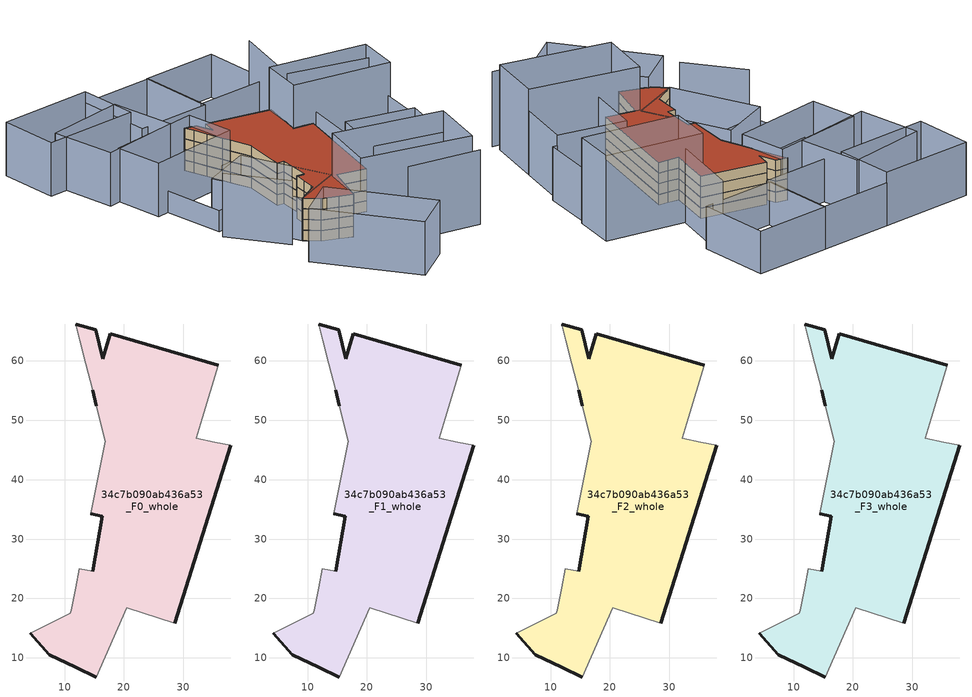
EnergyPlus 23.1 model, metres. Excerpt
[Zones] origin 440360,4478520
34c7b090ab436a53_F0_whole
 floor ground (EU_floor_Construction): 28.53,15.82 37.94,45.78 35.29,46.28 32.13,47 33.14,50.34 35.91,59.3 17.66,64.54 16.47,60.38 15.23,65.25 11.87,66.21 12.58,63.47 13.59,59.51 14.74,55.03 15.32,52.46 16.88,46.51 14.38,34.24 16.34,33.81 14.78,24.57 12.49,25.04 11.87,21.79 11.11,18.06 11,17.5 4.27,14.17 7.45,10.49 11.86,8.41 15.31,6.78 20.43,18.41 z0
 wall outside (EU_wall_Construction): 15.31,6.78 11.86,8.41 7.45,10.49 4.27,14.17 / 14.78,24.57 16.34,33.81 14.38,34.24 / 15.32,52.46 14.74,55.03 / 11.87,66.21 15.23,65.25 16.47,60.38 17.66,64.54 35.91,59.3 / 37.94,45.78 28.53,15.82 z0:3
 wall adiabatic (EU_wall_Construction): 4.27,14.17 11,17.5 11.11,18.06 11.87,21.79 12.49,25.04 14.78,24.57 / 14.38,34.24 16.88,46.51 15.32,52.46 / 14.74,55.03 13.59,59.51 12.58,63.47 11.87,66.21 / 35.91,59.3 33.14,50.34 32.13,47 35.29,46.28 37.94,45.78 / 28.53,15.82 20.43,18.41 15.31,6.78 z0:3
34c7b090ab436a53_F1_whole
 floor to 34c7b090ab436a53_F0_whole (EU_floor_Construction): 28.53,15.82 37.94,45.78 35.29,46.28 32.13,47 33.14,50.34 35.91,59.3 17.66,64.54 16.47,60.38 15.23,65.25 11.87,66.21 12.58,63.47 13.59,59.51 14.74,55.03 15.32,52.46 16.88,46.51 14.38,34.24 16.34,33.81 14.78,24.57 12.49,25.04 11.87,21.79 11.11,18.06 11,17.5 4.27,14.17 7.44,10.49 11.86,8.41 15.31,6.78 20.43,18.41 z3
 wall outside (EU_wall_Construction): 15.31,6.78 11.86,8.41 7.45,10.49 4.27,14.17 / 14.78,24.57 16.34,33.81 14.38,34.24 / 15.32,52.46 14.74,55.03 / 11.87,66.21 15.23,65.25 16.47,60.38 17.66,64.54 35.91,59.3 / 37.94,45.78 28.53,15.82 z3:6
 wall adiabatic (EU_wall_Construction): 4.27,14.17 11,17.5 11.11,18.06 11.87,21.79 12.49,25.04 14.78,24.57 / 14.38,34.24 16.88,46.51 15.32,52.46 / 14.74,55.03 13.59,59.51 12.58,63.47 11.87,66.21 / 35.91,59.3 33.14,50.34 32.13,47 35.29,46.28 37.94,45.78 / 28.53,15.82 20.43,18.41 15.31,6.78 z3:6
34c7b090ab436a53_F2_whole
 floor to 34c7b090ab436a53_F1_whole (EU_floor_Construction): 28.53,15.82 37.94,45.78 35.29,46.28 32.13,47 33.14,50.34 35.91,59.3 17.66,64.54 16.47,60.38 15.23,65.25 11.87,66.21 12.58,63.47 13.59,59.51 14.74,55.03 15.32,52.46 16.88,46.51 14.38,34.24 16.34,33.81 14.78,24.57 12.49,25.04 11.87,21.79 11.11,18.06 11,17.5 4.27,14.17 7.44,10.49 11.86,8.41 15.31,6.78 20.43,18.41 z6
 wall outside (EU_wall_Construction): 15.31,6.78 11.86,8.41 7.45,10.49 4.27,14.17 / 14.78,24.57 16.34,33.81 14.38,34.24 / 15.32,52.46 14.74,55.03 / 11.87,66.21 15.23,65.25 16.47,60.38 17.66,64.54 35.91,59.3 / 37.94,45.78 28.53,15.82 z6:9
 wall adiabatic (EU_wall_Construction): 4.27,14.17 11,17.5 11.11,18.06 11.87,21.79 12.49,25.04 14.78,24.57 / 14.38,34.24 16.88,46.51 15.32,52.46 / 14.74,55.03 13.59,59.51 12.58,63.47 11.87,66.21 / 35.91,59.3 33.14,50.34 32.13,47 35.29,46.28 37.94,45.78 / 28.53,15.82 20.43,18.41 15.31,6.78 z6:9
34c7b090ab436a53_F3_whole
 floor to 34c7b090ab436a53_F2_whole (EU_floor_Construction): 28.53,15.82 37.94,45.78 35.29,46.28 32.13,47 33.14,50.34 35.91,59.3 17.66,64.54 16.47,60.38 15.23,65.25 11.87,66.21 12.58,63.47 13.59,59.51 14.74,55.03 15.32,52.46 16.88,46.51 14.38,34.24 16.34,33.81 14.78,24.57 12.49,25.04 11.87,21.79 11.11,18.06 11,17.5 4.27,14.17 7.44,10.49 11.86,8.41 15.31,6.78 20.43,18.41 z9
 wall outside (EU_wall_Construction): 15.31,6.78 11.86,8.41 7.45,10.49 4.27,14.17 / 14.78,24.57 16.34,33.81 14.38,34.24 / 15.32,52.46 14.74,55.03 / 11.87,66.21 15.23,65.25 16.47,60.38 17.66,64.54 35.91,59.3 / 37.94,45.78 28.53,15.82 z9:12
 wall adiabatic (EU_wall_Construction): 4.27,14.17 11,17.5 11.11,18.06 11.87,21.79 12.49,25.04 14.78,24.57 / 14.38,34.24 16.88,46.51 15.32,52.46 / 14.74,55.03 13.59,59.51 12.58,63.47 11.87,66.21 / 35.91,59.3 33.14,50.34 32.13,47 35.29,46.28 37.94,45.78 / 28.53,15.82 20.43,18.41 15.31,6.78 z9:12
 roof outside (EU_roof_Construction): 35.91,59.3 33.14,50.34 32.13,47 35.29,46.28 37.94,45.78 28.53,15.82 20.43,18.41 15.31,6.78 11.86,8.41 7.45,10.49 4.27,14.17 11,17.5 11.11,18.06 11.87,21.79 12.49,25.04 14.78,24.57 16.34,33.81 14.38,34.24 16.88,46.51 15.32,52.46 14.74,55.03 13.59,59.51 12.58,63.47 11.87,66.21 15.23,65.25 16.47,60.38 17.66,64.54 z12
shading: 23.66,-4.78 44.19,-9.75 / 62.39,50.93 40.35,58.04 / 40.35,58.04 47.27,79.5 z0:21; 19.12,18.82 49.24,9.29 / 49.24,9.29 44.13,-6.86 / 44.13,-6.86 14.01,2.67 / 14.01,2.67 19.12,18.82 / 35.38,59.43 62.92,52.66 / 62.92,52.66 59.86,40.24 / 59.86,40.24 32.32,47.01 / 32.32,47.01 35.38,59.43 z0:24; -8.95,29.81 0.62,14.1 / 54.22,25.16 49.24,9.29 / 49.24,9.29 30.42,15.2 / 30.42,15.2 35.4,31.07 / 35.4,31.07 54.22,25.16 z0:18; -3.45,3.63 4.38,-9.33 / 55.47,24.87 34.95,29.66 / 34.95,29.66 38.72,45.79 / 38.72,45.79 59.24,41.01 / 59.24,41.01 55.47,24.87 / -3.47,3.62 8.27,10.7 / 8.27,10.7 24.27,-15.81 / 24.27,-15.81 12.52,-22.89 / 12.52,-22.89 -3.47,3.62 / -13.37,64.11 13.8,66.38 / 13.8,66.38 14.96,52.47 / 14.96,52.47 -12.21,50.2 / -12.21,50.2 -13.37,64.11 / 4.57,84.4 6.59,65.77 / 6.59,65.77 -16.77,63.25 / -16.77,63.25 -18.78,81.88 / -18.78,81.88 4.57,84.4 / -23.3,95.4 4.2,95.01 / 4.2,95.01 3.96,77.82 / 3.96,77.82 -23.54,78.21 / -23.54,78.21 -23.3,95.4 z0:15; 48,94.33 47.63,73.62 / 47.63,73.62 25.25,74.02 / 25.25,74.02 25.62,94.73 / 25.62,94.73 48,94.33 / 4.23,14.16 -4.4,38.75 / -4.4,38.75 10.86,44.11 / 10.86,44.11 19.49,19.51 / 19.49,19.51 4.23,14.16 / 4.19,95.01 26.04,94.66 / 26.04,94.66 25.69,72.97 / 25.69,72.97 3.83,73.32 / 3.83,73.32 4.19,95.01 z0:12; -8.8,50.75 16.45,52.54 / 16.45,52.54 17.73,34.48 / 17.73,34.48 -7.52,32.69 / -7.52,32.69 -8.8,50.75 z0:6
[Building]
EU S2 Campaign: North Axis=0; Terrain=City; Solar Distribution=FullExterior
[Site:Location]
Madrid: Latitude=40.5; Longitude=-3.5; Time Zone=1; Elevation=609
[SizingPeriod:WeatherFileDays]
AnnualSizingPeriod: Begin Month=1; Begin Day of Month=1; End Month=12; End Day of Month=31; Day of Week for Start Day=Monday; Use Weather File Daylight Saving Period=No; Use Weather File Rain and Snow Indicators=No
[MATERIAL]
EU_InternalMass_Material: Roughness=MediumRough; Thickness=0.1; Conductivity=1; Density=1800; Specific Heat=900; Thermal Absorptance=0.9; Solar Absorptance=0.7; Visible Absorptance=0.7
[MATERIAL:NOMASS] Roughness=MediumRough; Thermal Absorptance=0.9; Solar Absorptance=0.7; Visible Absorptance=0.7
Name | Thermal Resistance
EU_wall_NoMass | 1.60022
EU_roof_NoMass | 1.57597
EU_floor_NoMass | 0.470652
[CONSTRUCTION]
EU_wall_Construction: EU_wall_NoMass
EU_roof_Construction: EU_roof_NoMass
EU_floor_Construction: EU_floor_NoMass
EU_InternalMass_Construction: EU_InternalMass_Material
[ZONE] Type=1; Multiplier=1; Ceiling Height=autocalculate; Volume=2891.53; Floor Area=autocalculate; Part of Total Floor Area=Yes
34c7b090ab436a53_F0_whole; 34c7b090ab436a53_F1_whole; 34c7b090ab436a53_F2_whole; 34c7b090ab436a53_F3_whole
[INTERNALMASS] Construction=EU_InternalMass_Construction; Surface Area=911.234
Name | Zone or ZoneList
34c7b090ab436a53_F0_whole_EU_InternalMass | 34c7b090ab436a53_F0_whole
34c7b090ab436a53_F1_whole_EU_InternalMass | 34c7b090ab436a53_F1_whole
34c7b090ab436a53_F2_whole_EU_InternalMass | 34c7b090ab436a53_F2_whole
34c7b090ab436a53_F3_whole_EU_InternalMass | 34c7b090ab436a53_F3_whole
[OTHEREQUIPMENT] Fuel Type=Electricity; Design Level Calculation Method=Watts/Area; Power per Zone Floor Area=1; Fraction Latent=0; Fraction Radiant=0; Fraction Lost=0; Carbon Dioxide Generation Rate=0; EndUse Subcategory=EU_Step8_InternalGains
Name | Zone or ZoneList or Space or SpaceList | Schedule
EU_Step8_InternalGain_34c7b090ab436a53_F0_whole_f000 | 34c7b090ab436a53_F0_whole | EU_Step8_GainSchedule_34c7b090ab436a53_F0_whole_f000
EU_Step8_InternalGain_34c7b090ab436a53_F1_whole_f000 | 34c7b090ab436a53_F1_whole | EU_Step8_GainSchedule_34c7b090ab436a53_F1_whole_f000
EU_Step8_InternalGain_34c7b090ab436a53_F2_whole_f000 | 34c7b090ab436a53_F2_whole | EU_Step8_GainSchedule_34c7b090ab436a53_F2_whole_f000
EU_Step8_InternalGain_34c7b090ab436a53_F3_whole_f000 | 34c7b090ab436a53_F3_whole | EU_Step8_GainSchedule_34c7b090ab436a53_F3_whole_f000
[ZONEVENTILATION:DESIGNFLOWRATE] Schedule=EU_AlwaysOn; Design Flow Rate Calculation Method=AirChanges/Hour; Air Changes per Hour=0.480704; Ventilation Type=Natural; Fan Pressure Rise=0; Fan Total Efficiency=1; Constant Term Coefficient=1; Temperature Term Coefficient=0; Velocity Term Coefficient=0; Velocity Squared Term Coefficient=0; Minimum Indoor Temperature=-100; Maximum Indoor Temperature=100; Delta Temperature=-100; Minimum Outdoor Temperature=-100; Maximum Outdoor Temperature=100; Maximum Wind Speed=40
Name | Zone or ZoneList or Space or SpaceList
EU_ConstantAir_34c7b090ab436a53_F0_whole | 34c7b090ab436a53_F0_whole
EU_ConstantAir_34c7b090ab436a53_F1_whole | 34c7b090ab436a53_F1_whole
EU_ConstantAir_34c7b090ab436a53_F2_whole | 34c7b090ab436a53_F2_whole
EU_ConstantAir_34c7b090ab436a53_F3_whole | 34c7b090ab436a53_F3_whole
[HVACTEMPLATE:THERMOSTAT] Constant Heating Setpoint=20; Constant Cooling Setpoint=50
EU_HeatOnly_34c7b090ab436a53_F0_whole; EU_HeatOnly_34c7b090ab436a53_F1_whole; EU_HeatOnly_34c7b090ab436a53_F2_whole; EU_HeatOnly_34c7b090ab436a53_F3_whole
[HVACTEMPLATE:ZONE:IDEALLOADSAIRSYSTEM] System Availability Schedule=EU_AlwaysOn; Maximum Heating Supply Air Temperature=50; Minimum Cooling Supply Air Temperature=13; Maximum Heating Supply Air Humidity Ratio=0.0156; Minimum Cooling Supply Air Humidity Ratio=0.0077; Heating Limit=NoLimit; Cooling Limit=NoLimit; Heating Availability Schedule=EU_AlwaysOn; Cooling Availability Schedule=EU_CoolingOff; Dehumidification Control Type=ConstantSensibleHeatRatio; Cooling Sensible Heat Ratio=0.7; Dehumidification Setpoint=60; Humidification Control Type=None; Humidification Setpoint=30; Outdoor Air Method=None; Outdoor Air Flow Rate per Person=0.00944; Outdoor Air Flow Rate per Zone Floor Area=0; Outdoor Air Flow Rate per Zone=0; Demand Controlled Ventilation Type=None; Outdoor Air Economizer Type=NoEconomizer; Heat Recovery Type=None; Sensible Heat Recovery Effectiveness=0.7; Latent Heat Recovery Effectiveness=0.65
Name | Template Thermostat
34c7b090ab436a53_F0_whole | EU_HeatOnly_34c7b090ab436a53_F0_whole
34c7b090ab436a53_F1_whole | EU_HeatOnly_34c7b090ab436a53_F1_whole
34c7b090ab436a53_F2_whole | EU_HeatOnly_34c7b090ab436a53_F2_whole
34c7b090ab436a53_F3_whole | EU_HeatOnly_34c7b090ab436a53_F3_whole
[SIZING:ZONE] Zone Cooling Design Supply Air Temperature Input Method=SupplyAirTemperature; Zone Cooling Design Supply Air Temperature=13; Zone Heating Design Supply Air Temperature Input Method=SupplyAirTemperature; Zone Heating Design Supply Air Temperature=50; Zone Cooling Design Supply Air Humidity Ratio=0.008; Zone Heating Design Supply Air Humidity Ratio=0.008; Cooling Design Air Flow Method=DesignDay; Cooling Design Air Flow Rate=0; Cooling Minimum Air Flow per Zone Floor Area=0.000762; Cooling Minimum Air Flow=0; Cooling Minimum Air Flow Fraction=0.2; Heating Design Air Flow Method=DesignDay; Heating Design Air Flow Rate=0; Heating Maximum Air Flow per Zone Floor Area=0.002032; Heating Maximum Air Flow=0.141576; Heating Maximum Air Flow Fraction=0.3; Account for Dedicated Outdoor Air System=No; Dedicated Outdoor Air System Control Strategy=NeutralSupplyAir; Dedicated Outdoor Air Low Setpoint Temperature for Design=autosize; Dedicated Outdoor Air High Setpoint Temperature for Design=autosize; Zone Load Sizing Method=Sensible Load Only No Latent Load; Zone Latent Cooling Design Supply Air Humidity Ratio Input Method=HumidityRatioDifference; Zone Cooling Design Supply Air Humidity Ratio Difference=0.005; Zone Latent Heating Design Supply Air Humidity Ratio Input Method=HumidityRatioDifference; Zone Humidification Design Supply Air Humidity Ratio Difference=0.005
34c7b090ab436a53_F0_whole; 34c7b090ab436a53_F1_whole; 34c7b090ab436a53_F2_whole; 34c7b090ab436a53_F3_whole
[SCHEDULE:CONSTANT]
Name | Hourly Value
EU_AlwaysOn | 1
EU_CoolingOff | 0
[SCHEDULE:FILE] Column Number=1; Rows to Skip at Top=0; Number of Hours of Data=8760; Column Separator=Comma; Interpolate to Timestep=No; Minutes per Item=60; Adjust Schedule for Daylight Savings=Yes
Name | File
EU_Step8_GainSchedule_34c7b090ab436a53_F0_whole_f000 | ../../schedules/34c7b090ab436a53/34c7b090ab436a53_F0_whole_f000_gain.csv
EU_Step8_GainSchedule_34c7b090ab436a53_F1_whole_f000 | ../../schedules/34c7b090ab436a53/34c7b090ab436a53_F1_whole_f000_gain.csv
EU_Step8_GainSchedule_34c7b090ab436a53_F2_whole_f000 | ../../schedules/34c7b090ab436a53/34c7b090ab436a53_F2_whole_f000_gain.csv
EU_Step8_GainSchedule_34c7b090ab436a53_F3_whole_f000 | ../../schedules/34c7b090ab436a53/34c7b090ab436a53_F3_whole_f000_gain.csv
